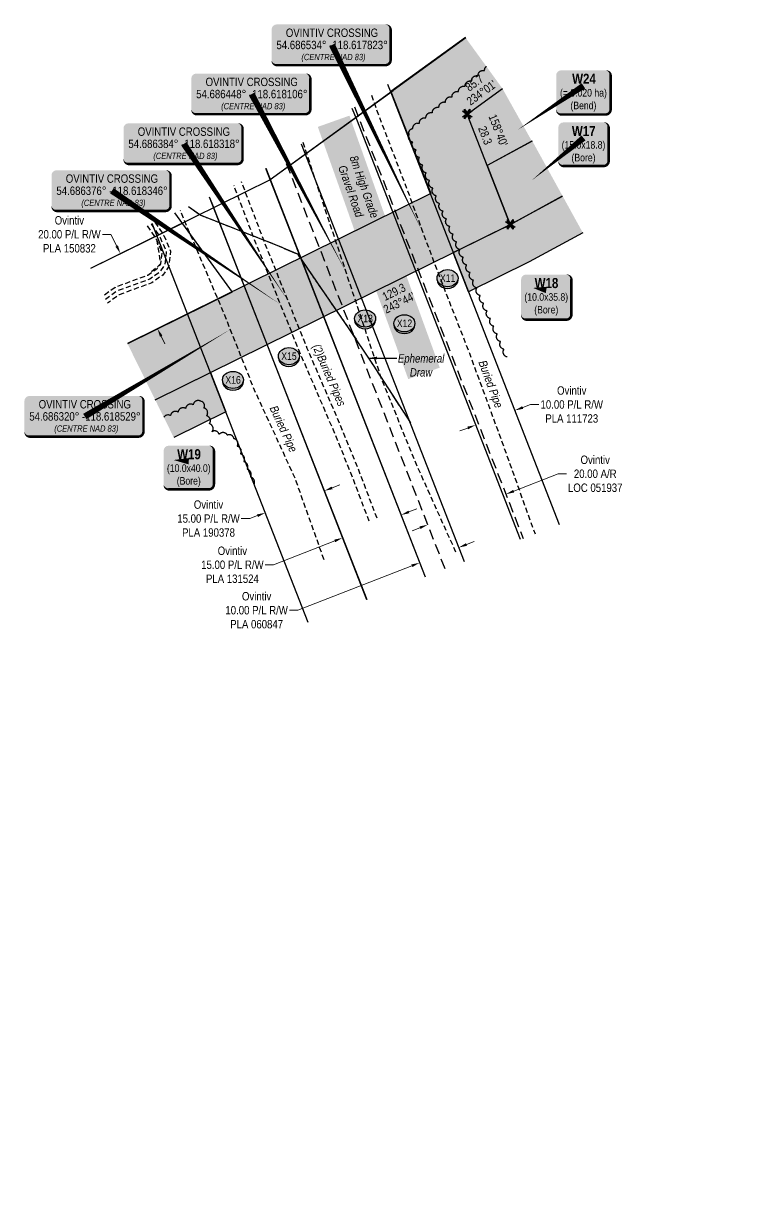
# Model space of a CAD drawing. Extents: x 391873 to 399328, y 6054492 to 6062838.
# Drawn here: x 392663 to 393519, y 6055575 to 6056957 of the extents above; entities that cross this region are included whole.
import ezdxf
from ezdxf.enums import TextEntityAlignment as Align

# ---------------------------------------------------------------- set-up
doc = ezdxf.new("R2010")
doc.units = 0
doc.header["$LTSCALE"] = 5
doc.header["$PDSIZE"] = 0.5
for name, pattern in [('0', [1, 1, 0]), ('foc-ACCESSROAD', [3.75, 2.5, -1.25]), ('foc-TOPO-ephemeral', [6.25, 3.125, -0.625, 0.625, -0.625, 0.625, -0.625]), ('UG_PIPE', [1.875, 1.25, -0.625])]:
    doc.linetypes.add(name, pattern=pattern)
doc.layers.get('Defpoints').update_dxf_attribs({"color": 9})
for name, color, linetype in [('AS-PIPE-UG', 44, 'UG_PIPE'), ('AS-PIPE-UG-T', 44, 'Continuous'), ('AS-ROADS', 254, 'Continuous'), ('C-RW', 13, 'Continuous'), ('F-AR', 190, 'foc-ACCESSROAD'), ('F-RW', 190, 'Continuous'), ('L-BD1', 253, 'Continuous'), ('L-MON', 1, 'Continuous'), ('P-CROSSINGS', 250, 'Continuous'), ('P-PROPOSED', 10, 'Continuous'), ('P-PROPOSED-H', 21, 'Continuous'), ('P-TEMP-BLOCKS', 250, 'Continuous'), ('P-TEMP-BLUE', 146, 'Continuous'), ('T-BUSH', 110, '0'), ('T-DRAW', 143, 'foc-TOPO-ephemeral'), ('T-WATER-T', 170, 'Continuous')]:
    doc.layers.add(name, color=color, linetype=linetype)
for name, color, linetype, lineweight in [('F-AR-T', 190, 'Continuous', 9), ('F-RW-T', 190, 'Continuous', 9), ('T-TEXT', 48, 'Continuous', 18)]:
    doc.layers.add(name, color=color, linetype=linetype, lineweight=lineweight)
doc.layers.add('P-TEMP-BLUE-H', color=7, linetype='Continuous', true_color=0x99e6ff)
doc.styles.add('80', font='ARIALN.TTF', dxfattribs={"height": 10})
doc.styles.add('80CG', font='ARIALN.TTF', dxfattribs={"height": 10})
doc.styles.add('80L', font='ARIALN.TTF', dxfattribs={"height": 10})
doc.styles.add('BOLD', font='ARIALNB.TTF')
doc.styles.add('Crossing', font='ARIALN.TTF', dxfattribs={"height": 10})
doc.styles.add('foc-LtypeFont', font='ARIALN.TTF', dxfattribs={"height": 7.35})
doc.linetypes.add('foc-TOPO-flowdirection-NOLINE', pattern='A,0,[">",foc-LtypeFont,S=0.3,R=0,X=0,Y=-0.945],-20,[">",foc-LtypeFont,S=0.3,R=0,X=0,Y=-0.945],0', length=20)
doc.dimstyles.new('Compass 5 000', dxfattribs={"dimscale": 5, "dimtxt": 9, "dimasz": 2, "dimexe": 0.2, "dimexo": 0.0625, "dimgap": 0.5, "dimtad": 0, "dimtih": 1, "dimtoh": 1, "dimzin": 0, "dimdsep": 46, "dimtxsty": '80CG', "dimcen": 0.1, "dimse1": 1, "dimse2": 1, "dimclrd": 256, "dimclrt": 256, "dimaunit": 1, "dimadec": 4, "dimazin": 0, "dimtfac": 0.06, "dimtofl": 0, "dimtmove": 0, "dimatfit": 1, "dimfxl": 0.2, "dimtolj": 1, "dimtzin": 0, "dimlwd": -1, "dimarcsym": 0})

# ---------------------------------------------------------------- blocks, each defined once
blk = doc.blocks.new('*U138')
at = {"true_color": 0x99e6ff}
h = blk.add_hatch(color=141, dxfattribs=at)
edge = h.paths.add_edge_path()
edge.add_line((-24, -33.6), (24, -33.6))
edge.add_arc((24, -27.6), 6, 270, 360)
edge.add_line((30, -27.6), (30, 12.5))
edge.add_arc((24, 12.5), 6, 0, 90)
edge.add_line((24, 18.5), (-24, 18.5))
edge.add_arc((-24, 12.5), 6, 90, 180)
edge.add_line((-30, 12.5), (-30, -27.6))
edge.add_arc((-24, -27.6), 6, 180, 270)
at = {"color": 250, "flags": 128}
blk.add_lwpolyline([(-24, -33.6, 3, 3, 0), (24, -33.6, 3, 3, 0.414214), (30, -27.6, 3, 3, 0), (30, 12.5, 3, 0, 0.414214), (24, 18.5, 0, 0, 0), (-24, 18.5, 0, 0, 0.414214), (-30, 12.5, 0, 0, 0), (-30, -27.6, 0, 3, 0.414214)], format="xyseb", close=True, dxfattribs=at)
at = {"flags": 128}
blk.add_lwpolyline([(-18.2, 1.4, 0, 7.5, 0), (0, 0, 0, 0, 0)], format="xyseb", dxfattribs=at)
at = {"color": 250}
for tag, p, height, style in [('TEMP_AREA_W1_001', (-9.2, 2.2), 12, 'BOLD'), ('ENTER_TEXT_001', (-30.7, -12.8), 9, '80')]:
    blk.add_attdef(tag, p, '', height=height, dxfattribs=dict(at, style=style))
blk = doc.blocks.new('*U192')
at = {"true_color": 0x99e6ff}
h = blk.add_hatch(color=141, dxfattribs=at)
edge = h.paths.add_edge_path()
edge.add_line((-24, -33.5), (24, -33.5))
edge.add_arc((24, -27.5), 6, 270, 360)
edge.add_line((30, -27.5), (30, 12.5))
edge.add_arc((24, 12.5), 6, 0, 90)
edge.add_line((24, 18.5), (-24, 18.5))
edge.add_arc((-24, 12.5), 6, 90, 180)
edge.add_line((-30, 12.5), (-30, -27.5))
edge.add_arc((-24, -27.5), 6, 180, 270)
at = {"color": 250, "flags": 128}
blk.add_lwpolyline([(-24, -33.5, 3, 3, 0), (24, -33.5, 3, 3, 0.414214), (30, -27.5, 3, 3, 0), (30, 12.5, 3, 0, 0.414214), (24, 18.5, 0, 0, 0), (-24, 18.5, 0, 0, 0.414214), (-30, 12.5, 0, 0, 0), (-30, -27.5, 0, 3, 0.414214)], format="xyseb", close=True, dxfattribs=at)
at = {"flags": 128}
blk.add_lwpolyline([(-61.9, -50.7, 0, 7.5, 0), (0, 0, 0, 0, 0)], format="xyseb", dxfattribs=at)
at = {"color": 250}
for tag, p, height, style in [('TEMP_AREA_W1_001', (-9.2, 2.2), 12, 'BOLD'), ('ENTER_TEXT_001', (-30.7, -12.8), 9, '80')]:
    blk.add_attdef(tag, p, '', height=height, dxfattribs=dict(at, style=style))
blk = doc.blocks.new('*D179')
at = {"layer": 'Defpoints', "color": 0, "transparency": 16777216}
for p in [(393163.3, 6056589.4), (393070.2, 6056553), (393145.7, 6056359.4)]:
    blk.add_point(p, dxfattribs=at)
at = {"layer": 'F-AR-T', "transparency": 16777216}
for p, q in [((393248.2, 6056399.4), (393301.1, 6056420.1)), ((393301.1, 6056420.1), (393311.1, 6056420.1)), ((393136.4, 6056355.8), (393127.1, 6056352.2))]:
    blk.add_line(p, q, dxfattribs=at)
for points in [[(393247.6, 6056401), (393248.8, 6056397.9), (393238.9, 6056395.8)], [(393135.8, 6056357.4), (393137, 6056354.3), (393145.7, 6056359.4)]]:
    blk.add_solid(points, dxfattribs=at)
at = {"layer": 'F-AR-T', "transparency": 16777216, "insert": (393345.4, 6056420.1), "char_height": 10, "attachment_point": 5, "style": '80CG'}
blk.add_mtext('\\A1;Ovintiv\\P20.00 A/R\\PLOC 051937', dxfattribs=at)
blk = doc.blocks.new('*D178')
at = {"layer": 'Defpoints', "color": 0, "transparency": 16777216}
for p in [(392779.1, 6056682.8), (392670.3, 6056629), (392714.5, 6056539.4)]:
    blk.add_point(p, dxfattribs=at)
at = {"layer": 'F-RW-T', "transparency": 16777216}
for p, q in [((392767.8, 6056705.6), (392757.8, 6056705.6)), ((392774.7, 6056691.7), (392767.8, 6056705.6)), ((392827.8, 6056584.2), (392832.2, 6056575.2))]:
    blk.add_line(p, q, dxfattribs=at)
for points in [[(392776.2, 6056692.5), (392773.2, 6056691), (392779.1, 6056682.8)], [(392829.3, 6056584.9), (392826.3, 6056583.4), (392823.3, 6056593.1)]]:
    blk.add_solid(points, dxfattribs=at)
at = {"layer": 'F-RW-T', "transparency": 16777216, "insert": (392718.3, 6056705.6), "char_height": 10, "attachment_point": 5, "style": '80CG'}
blk.add_mtext('\\A1;Ovintiv\\P20.00 P/L R/W\\PPLA 150832', dxfattribs=at)
blk = doc.blocks.new('*D180')
at = {"layer": 'Defpoints', "color": 0, "transparency": 16777216}
for p in [(393044, 6056343.7), (393307.9, 6055873.7), (393238.1, 6055846.4)]:
    blk.add_point(p, dxfattribs=at)
at = {"layer": 'F-RW-T', "transparency": 16777216}
for p, q in [((393123.2, 6056374.6), (393132.5, 6056378.3)), ((393034.7, 6056340.1), (392961.8, 6056311.6)), ((392961.8, 6056311.6), (392951.8, 6056311.6))]:
    blk.add_line(p, q, dxfattribs=at)
for points in [[(393122.6, 6056376.2), (393123.8, 6056373.1), (393113.9, 6056371)], [(393034.1, 6056341.6), (393035.3, 6056338.5), (393044, 6056343.7)]]:
    blk.add_solid(points, dxfattribs=at)
at = {"layer": 'F-RW-T', "transparency": 16777216, "insert": (392912.7, 6056311.6), "char_height": 10, "attachment_point": 5, "style": '80CG'}
blk.add_mtext('\\A1;Ovintiv\\P15.00 P/L R/W\\PPLA 131524', dxfattribs=at)
blk = doc.blocks.new('*D181')
at = {"layer": 'Defpoints', "color": 0, "transparency": 16777216}
for p in [(392952, 6056373.7), (393319.7, 6055600.9), (393249.5, 6055574.8)]:
    blk.add_point(p, dxfattribs=at)
at = {"layer": 'F-RW-T', "transparency": 16777216}
for p, q in [((393031.6, 6056403.3), (393041, 6056406.8)), ((392933.3, 6056366.7), (392923.3, 6056366.7)), ((392942.6, 6056370.2), (392933.3, 6056366.7))]:
    blk.add_line(p, q, dxfattribs=at)
for points in [[(393031.1, 6056404.9), (393032.2, 6056401.8), (393022.3, 6056399.8)], [(392942, 6056371.7), (392943.2, 6056368.6), (392952, 6056373.7)]]:
    blk.add_solid(points, dxfattribs=at)
at = {"layer": 'F-RW-T', "transparency": 16777216, "insert": (392884.2, 6056366.7), "char_height": 10, "attachment_point": 5, "style": '80CG'}
blk.add_mtext('\\A1;Ovintiv\\P15.00 P/L R/W\\PPLA 190378', dxfattribs=at)
blk = doc.blocks.new('*D182')
at = {"layer": 'Defpoints', "color": 0, "transparency": 16777216}
for p in [(393136, 6056314.1), (393259.3, 6056135.7), (393212.7, 6056117.6)]:
    blk.add_point(p, dxfattribs=at)
at = {"layer": 'F-RW-T', "transparency": 16777216}
for p, q in [((393191.9, 6056335.9), (393201.2, 6056339.5)), ((393126.7, 6056310.4), (392990.7, 6056257.4)), ((392990.7, 6056257.4), (392980.7, 6056257.4))]:
    blk.add_line(p, q, dxfattribs=at)
for points in [[(393191.3, 6056337.4), (393192.5, 6056334.3), (393182.6, 6056332.2)], [(393126.1, 6056312), (393127.3, 6056308.9), (393136, 6056314.1)]]:
    blk.add_solid(points, dxfattribs=at)
at = {"layer": 'F-RW-T', "transparency": 16777216, "insert": (392941.6, 6056257.4), "char_height": 10, "attachment_point": 5, "style": '80CG'}
blk.add_mtext('\\A1;Ovintiv\\P10.00 P/L R/W\\PPLA 060847', dxfattribs=at)
blk = doc.blocks.new('*D183')
at = {"layer": 'Defpoints', "color": 0, "transparency": 16777216}
for p in [(393249.5, 6056495.7), (393519, 6055772.4), (393472.1, 6055754.9)]:
    blk.add_point(p, dxfattribs=at)
at = {"layer": 'F-RW-T', "transparency": 16777216}
for p, q in [((393258.9, 6056499.2), (393268.3, 6056502.7)), ((393268.3, 6056502.7), (393278.3, 6056502.7)), ((393193.3, 6056474.7), (393183.9, 6056471.2))]:
    blk.add_line(p, q, dxfattribs=at)
for points in [[(393258.3, 6056500.7), (393259.5, 6056497.6), (393249.5, 6056495.7)], [(393192.7, 6056476.3), (393193.9, 6056473.2), (393202.7, 6056478.2)]]:
    blk.add_solid(points, dxfattribs=at)
at = {"layer": 'F-RW-T', "transparency": 16777216, "insert": (393317.4, 6056502.7), "char_height": 10, "attachment_point": 5, "style": '80CG'}
blk.add_mtext('\\A1;Ovintiv\\P10.00 P/L R/W\\PPLA 111723', dxfattribs=at)
blk = doc.blocks.new('xing2')
h = blk.add_hatch(color=50)
h.dxf.hatch_style = 1
edge = h.paths.add_edge_path()
edge.add_ellipse((0, 0), major_axis=(-12.5, 0), ratio=0.816297, start_angle=0, end_angle=360)
h = blk.add_hatch(color=250)
h.dxf.hatch_style = 1
edge = h.paths.add_edge_path()
edge.add_ellipse((0, -2), major_axis=(-12.5, 0), ratio=0.816297, start_angle=0, end_angle=180)
edge.add_line((12.5, -2), (12.5, 0))
edge.add_ellipse((0, 0), major_axis=(-12.5, 0), ratio=0.816297, start_angle=0, end_angle=180, ccw=False)
edge.add_line((-12.5, 0), (-12.5, -2))
at = {"color": 250}
blk.add_ellipse((0, 0), major_axis=(-12.5, 0), ratio=0.816297, dxfattribs=at)
blk.add_ellipse((0, -2), major_axis=(-12.5, 0), ratio=0.816297, start_param=0, end_param=3.141593, dxfattribs=at)
at = {"color": 250, "style": 'Crossing'}
blk.add_attdef('CROSSING', text='', height=9, dxfattribs=at).set_placement((0.1, 0), align=Align.MIDDLE_CENTER)
at = {"color": 250, "style": 'Crossing', "flags": 1}
for tag, p in [('OWNER', (0.1, -12.5)), ('DESCRIPTION', (0.1, -25.8)), ('LOCATION', (0.1, -39.3)), ('DWG_REF', (0.1, -52.8))]:
    blk.add_attdef(tag, text='', height=9, dxfattribs=at).set_placement(p, align=Align.MIDDLE_CENTER)
blk = doc.blocks.new('TEMP')
h = blk.add_hatch(color=255)
h.dxf.hatch_style = 1
h.paths.add_polyline_path([(0, 0.25), (-0.67, 1.15), (-0.67, 0.67), (-1.15, 0.67), (-0.25, 0), (-1.15, -0.67), (-0.67, -0.67), (-0.67, -1.15), (0, -0.25), (0.67, -1.15), (0.67, -0.67), (1.15, -0.67), (0.25, 0), (1.15, 0.67), (0.67, 0.67), (0.67, 1.15)])
h.paths.add_polyline_path([(0.57, 0.85), (0.57, 0.57), (0.85, 0.57), (0.08, 0), (0.85, -0.57), (0.57, -0.57), (0.57, -0.85), (0, -0.08), (-0.57, -0.85), (-0.57, -0.57), (-0.85, -0.57), (-0.08, 0), (-0.85, 0.57), (-0.57, 0.57), (-0.57, 0.85), (0, 0.08)], flags=16)
h = blk.add_hatch(color=1)
h.dxf.hatch_style = 1
h.paths.add_polyline_path([(0, 0.08), (-0.57, 0.85), (-0.57, 0.57), (-0.85, 0.57), (-0.08, 0), (-0.85, -0.57), (-0.57, -0.57), (-0.57, -0.85), (0, -0.08), (0.57, -0.85), (0.57, -0.57), (0.85, -0.57), (0.08, 0), (0.85, 0.57), (0.57, 0.57), (0.57, 0.85)])
at = {"color": 1}
for p, q in [((-0.08, 0), (0.08, 0)), ((0, 0.08), (0, -0.08))]:
    blk.add_line(p, q, dxfattribs=at)
at = {"color": 255, "flags": 128}
blk.add_lwpolyline([(-0.25, 0), (-1.15, 0.67), (-0.67, 0.67), (-0.67, 1.15), (0, 0.25), (0.67, 1.15), (0.67, 0.67), (1.15, 0.67), (0.25, 0), (1.15, -0.67), (0.67, -0.67), (0.67, -1.15), (0, -0.25), (-0.67, -1.15), (-0.67, -0.67), (-1.15, -0.67)], close=True, dxfattribs=at)
at = {"color": 1, "flags": 128}
blk.add_lwpolyline([(-0.08, 0), (-0.85, 0.57), (-0.57, 0.57), (-0.57, 0.85), (0, 0.08), (0.57, 0.85), (0.57, 0.57), (0.85, 0.57), (0.08, 0), (0.85, -0.57), (0.57, -0.57), (0.57, -0.85), (0, -0.08), (-0.57, -0.85), (-0.57, -0.57), (-0.85, -0.57)], close=True, dxfattribs=at)
blk = doc.blocks.new('*U204')
h = blk.add_hatch(color=255)
edge = h.paths.add_edge_path()
edge.add_line((-66, -24), (64, -24))
edge.add_arc((64, -18), 6, 270, 360)
edge.add_line((70, -18), (70, 18.5))
edge.add_arc((64, 18.5), 6, 0, 90)
edge.add_line((64, 24.5), (-66, 24.5))
edge.add_arc((-66, 18.5), 6, 90, 180)
edge.add_line((-72, 18.5), (-72, -18))
edge.add_arc((-66, -18), 6, 180, 270)
at = {"color": 14, "flags": 128}
blk.add_lwpolyline([(-66, -24, 3, 3, 0), (64, -24, 3, 3, 0.414214), (70, -18, 3, 3, 0), (70, 18.5, 3, 0, 0.414214), (64, 24.5, 0, 0, 0), (-66, 24.5, 0, 0, 0.414214), (-72, 18.5, 0, 0, 0), (-72, -18, 0, 3, 0.414214)], format="xyseb", close=True, dxfattribs=at)
blk.add_lwpolyline([(109.1, -225.2, 0, 7.5, 0), (0, 0, 0, 0, 0)], format="xyseb", dxfattribs=at)
at = {"color": 14, "insert": (-36.8, -10.6), "char_height": 7.5, "attachment_point": 1, "style": '80L'}
blk.add_mtext_dynamic_manual_height_columns('\\pi0.40073;{\\fArial Narrow|b0|i1|c0|p34;(CENTRE NAD 83)}', width=73.075, gutter_width=45, heights=[0], dxfattribs=at)
at = {"color": 14, "style": '80'}
for p in [(-36.7, 9.6), (-64.1, -4.1)]:
    blk.add_attdef('ENTER_TEXT_001', p, '', height=10, dxfattribs=at)
blk = doc.blocks.new('*U205')
h = blk.add_hatch(color=255)
edge = h.paths.add_edge_path()
edge.add_line((-66, -24), (64, -24))
edge.add_arc((64, -18), 6, 270, 360)
edge.add_line((70, -18), (70, 18.5))
edge.add_arc((64, 18.5), 6, 0, 90)
edge.add_line((64, 24.5), (-66, 24.5))
edge.add_arc((-66, 18.5), 6, 90, 180)
edge.add_line((-72, 18.5), (-72, -18))
edge.add_arc((-66, -18), 6, 180, 270)
at = {"color": 14, "flags": 128}
blk.add_lwpolyline([(-66, -24, 3, 3, 0), (64, -24, 3, 3, 0.414214), (70, -18, 3, 3, 0), (70, 18.5, 3, 0, 0.414214), (64, 24.5, 0, 0, 0), (-66, 24.5, 0, 0, 0.414214), (-72, 18.5, 0, 0, 0), (-72, -18, 0, 3, 0.414214)], format="xyseb", close=True, dxfattribs=at)
blk.add_lwpolyline([(112.6, -212.3, 0, 7.5, 0), (0, 0, 0, 0, 0)], format="xyseb", dxfattribs=at)
at = {"color": 14, "insert": (-36.8, -10.6), "char_height": 7.5, "attachment_point": 1, "style": '80L'}
blk.add_mtext_dynamic_manual_height_columns('\\pi0.40073;{\\fArial Narrow|b0|i1|c0|p34;(CENTRE NAD 83)}', width=73.075, gutter_width=45, heights=[0], dxfattribs=at)
at = {"color": 14, "style": '80'}
for p in [(-36.7, 9.6), (-64.1, -4.1)]:
    blk.add_attdef('ENTER_TEXT_001', p, '', height=10, dxfattribs=at)
blk = doc.blocks.new('*U206')
h = blk.add_hatch(color=255)
edge = h.paths.add_edge_path()
edge.add_line((-66, -24), (64, -24))
edge.add_arc((64, -18), 6, 270, 360)
edge.add_line((70, -18), (70, 18.5))
edge.add_arc((64, 18.5), 6, 0, 90)
edge.add_line((64, 24.5), (-66, 24.5))
edge.add_arc((-66, 18.5), 6, 90, 180)
edge.add_line((-72, 18.5), (-72, -18))
edge.add_arc((-66, -18), 6, 180, 270)
at = {"color": 14, "flags": 128}
blk.add_lwpolyline([(-66, -24, 3, 3, 0), (64, -24, 3, 3, 0.414214), (70, -18, 3, 3, 0), (70, 18.5, 3, 0, 0.414214), (64, 24.5, 0, 0, 0), (-66, 24.5, 0, 0, 0.414214), (-72, 18.5, 0, 0, 0), (-72, -18, 0, 3, 0.414214)], format="xyseb", close=True, dxfattribs=at)
blk.add_lwpolyline([(124.4, -187.2, 0, 7.5, 0), (0, 0, 0, 0, 0)], format="xyseb", dxfattribs=at)
at = {"color": 14, "insert": (-36.8, -10.6), "char_height": 7.5, "attachment_point": 1, "style": '80L'}
blk.add_mtext_dynamic_manual_height_columns('\\pi0.40073;{\\fArial Narrow|b0|i1|c0|p34;(CENTRE NAD 83)}', width=73.075, gutter_width=45, heights=[0], dxfattribs=at)
at = {"color": 14, "style": '80'}
for p in [(-36.7, 9.6), (-64.1, -4.1)]:
    blk.add_attdef('ENTER_TEXT_001', p, '', height=10, dxfattribs=at)
blk = doc.blocks.new('*U208')
h = blk.add_hatch(color=255)
edge = h.paths.add_edge_path()
edge.add_line((-66, -24), (64, -24))
edge.add_arc((64, -18), 6, 270, 360)
edge.add_line((70, -18), (70, 18.5))
edge.add_arc((64, 18.5), 6, 0, 90)
edge.add_line((64, 24.5), (-66, 24.5))
edge.add_arc((-66, 18.5), 6, 90, 180)
edge.add_line((-72, 18.5), (-72, -18))
edge.add_arc((-66, -18), 6, 180, 270)
at = {"color": 14, "flags": 128}
blk.add_lwpolyline([(-66, -24, 3, 3, 0), (64, -24, 3, 3, 0.414214), (70, -18, 3, 3, 0), (70, 18.5, 3, 0, 0.414214), (64, 24.5, 0, 0, 0), (-66, 24.5, 0, 0, 0.414214), (-72, 18.5, 0, 0, 0), (-72, -18, 0, 3, 0.414214)], format="xyseb", close=True, dxfattribs=at)
blk.add_lwpolyline([(201.3, -135.7, 0, 7.5, 0), (0, 0, 0, 0, 0)], format="xyseb", dxfattribs=at)
at = {"color": 14, "insert": (-36.8, -10.6), "char_height": 7.5, "attachment_point": 1, "style": '80L'}
blk.add_mtext_dynamic_manual_height_columns('\\pi0.40073;{\\fArial Narrow|b0|i1|c0|p34;(CENTRE NAD 83)}', width=73.075, gutter_width=45, heights=[0], dxfattribs=at)
at = {"color": 14, "style": '80'}
for p in [(-36.7, 9.6), (-64.1, -4.1)]:
    blk.add_attdef('ENTER_TEXT_001', p, '', height=10, dxfattribs=at)
blk = doc.blocks.new('*U207')
h = blk.add_hatch(color=255)
edge = h.paths.add_edge_path()
edge.add_line((-66, -24), (64, -24))
edge.add_arc((64, -18), 6, 270, 360)
edge.add_line((70, -18), (70, 18.5))
edge.add_arc((64, 18.5), 6, 0, 90)
edge.add_line((64, 24.5), (-66, 24.5))
edge.add_arc((-66, 18.5), 6, 90, 180)
edge.add_line((-72, 18.5), (-72, -18))
edge.add_arc((-66, -18), 6, 180, 270)
at = {"color": 14, "flags": 128}
blk.add_lwpolyline([(173.7, 103.8, 0, 7.5, 0), (0, 0, 0, 0, 0)], format="xyseb", dxfattribs=at)
blk.add_lwpolyline([(-66, -24, 3, 3, 0), (64, -24, 3, 3, 0.414214), (70, -18, 3, 3, 0), (70, 18.5, 3, 0, 0.414214), (64, 24.5, 0, 0, 0), (-66, 24.5, 0, 0, 0.414214), (-72, 18.5, 0, 0, 0), (-72, -18, 0, 3, 0.414214)], format="xyseb", close=True, dxfattribs=at)
at = {"color": 14, "insert": (-36.8, -10.6), "char_height": 7.5, "attachment_point": 1, "style": '80L'}
blk.add_mtext_dynamic_manual_height_columns('\\pi0.40073;{\\fArial Narrow|b0|i1|c0|p34;(CENTRE NAD 83)}', width=73.075, gutter_width=45, heights=[0], dxfattribs=at)
at = {"color": 14, "style": '80'}
for p in [(-36.7, 9.6), (-64.1, -4.1)]:
    blk.add_attdef('ENTER_TEXT_001', p, '', height=10, dxfattribs=at)
blk = doc.blocks.new('*U219')
at = {"true_color": 0x99e6ff}
h = blk.add_hatch(color=141, dxfattribs=at)
edge = h.paths.add_edge_path()
edge.add_line((-26.5, -34.2), (26.5, -34.2))
edge.add_arc((26.5, -28.2), 6, 270, 360)
edge.add_line((32.5, -28.2), (32.5, 12.5))
edge.add_arc((26.5, 12.5), 6, 0, 90)
edge.add_line((26.5, 18.5), (-26.5, 18.5))
edge.add_arc((-26.5, 12.5), 6, 90, 180)
edge.add_line((-32.5, 12.5), (-32.5, -28.2))
edge.add_arc((-26.5, -28.2), 6, 180, 270)
at = {"color": 250, "flags": 128}
blk.add_lwpolyline([(-26.5, -34.2, 3, 3, 0), (26.5, -34.2, 3, 3, 0.414214), (32.5, -28.2, 3, 3, 0), (32.5, 12.5, 3, 0, 0.414214), (26.5, 18.5, 0, 0, 0), (-26.5, 18.5, 0, 0, 0.414214), (-32.5, 12.5, 0, 0, 0), (-32.5, -28.2, 0, 3, 0.414214)], format="xyseb", close=True, dxfattribs=at)
at = {"flags": 128}
blk.add_lwpolyline([(-78.8, -52.8, 0, 7.5, 0), (0, 0, 0, 0, 0)], format="xyseb", dxfattribs=at)
at = {"color": 250}
for tag, p, height, style in [('TEMP_AREA_W1_001', (-9.2, 2.2), 12, 'BOLD'), ('ENTER_TEXT_001', (-30.7, -12.8), 9, '80')]:
    blk.add_attdef(tag, p, '', height=height, dxfattribs=dict(at, style=style))
blk = doc.blocks.new('*U137')
at = {"true_color": 0x99e6ff}
h = blk.add_hatch(color=141, dxfattribs=at)
edge = h.paths.add_edge_path()
edge.add_line((-24, -35.3), (24, -35.3))
edge.add_arc((24, -29.3), 6, 270, 360)
edge.add_line((30, -29.3), (30, 12.5))
edge.add_arc((24, 12.5), 6, 0, 90)
edge.add_line((24, 18.5), (-24, 18.5))
edge.add_arc((-24, 12.5), 6, 90, 180)
edge.add_line((-30, 12.5), (-30, -29.3))
edge.add_arc((-24, -29.3), 6, 180, 270)
at = {"color": 250, "flags": 128}
blk.add_lwpolyline([(-24, -35.3, 3, 3, 0), (24, -35.3, 3, 3, 0.414214), (30, -29.3, 3, 3, 0), (30, 12.5, 3, 0, 0.414214), (24, 18.5, 0, 0, 0), (-24, 18.5, 0, 0, 0.414214), (-30, 12.5, 0, 0, 0), (-30, -29.3, 0, 3, 0.414214)], format="xyseb", close=True, dxfattribs=at)
at = {"flags": 128}
blk.add_lwpolyline([(-15.8, 2.5, 0, 7.5, 0), (0, 0, 0, 0, 0)], format="xyseb", dxfattribs=at)
at = {"color": 250}
for tag, p, height, style in [('TEMP_AREA_W1_001', (-9.2, 2.2), 12, 'BOLD'), ('ENTER_TEXT_001', (-30.7, -12.8), 9, '80')]:
    blk.add_attdef(tag, p, '', height=height, dxfattribs=dict(at, style=style))

msp = doc.modelspace()

# ---------------------------------------------------------------- hatches: boundary and pattern name
at = {"layer": 'P-PROPOSED-H'}
h = msp.add_hatch(color=256, dxfattribs=at)
h.dxf.hatch_style = 1
h.paths.add_polyline_path([(393101.803, 6056875.742), (393149.249, 6056754.186), (392787.403, 6056575.634), (392820.578, 6056508.402), (393244.093, 6056717.385), (393192.687, 6056849.086), (393234.669, 6056879.571), (393190.617, 6056940.235)])
at = {"layer": 'P-TEMP-BLUE-H'}
h = msp.add_hatch(color=256, dxfattribs=at)
h.dxf.hatch_style = 1
h.paths.add_polyline_path([(393269.914, 6056816.609), (393234.669, 6056879.571), (393192.687, 6056849.086), (393216.622, 6056787.764)])
h = msp.add_hatch(color=256, dxfattribs=at)
h.dxf.hatch_style = 1
h.paths.add_polyline_path([(393306.538, 6056751.184), (393270.335, 6056816.837), (393216.622, 6056787.764), (393244.093, 6056717.385)])
h = msp.add_hatch(color=256, dxfattribs=at)
h.dxf.hatch_style = 1
h.paths.add_polyline_path([(393330.583, 6056707.577), (393306.449, 6056751.345), (393243.588, 6056717.131), (393176.105, 6056683.836), (393194.346, 6056637.103), (393266.601, 6056672.753)])
h = msp.add_hatch(color=256, dxfattribs=at)
h.dxf.hatch_style = 1
h.paths.add_polyline_path([(392820.578, 6056508.402), (392842.694, 6056463.582), (392904.728, 6056494.192), (392886.49, 6056540.927)])

# ---------------------------------------------------------------- linework, layer by layer
at = {"layer": 'AS-PIPE-UG', "flags": 128}
for points in [[(393078.565, 6056871.631), (393084.171, 6056855.044), (393121.636, 6056757.509), (393138.206, 6056712.164), (393156.441, 6056663.724), (393195.301, 6056563.814), (393229.516, 6056470.949), (393273.57, 6056348.533)], [(393179.226, 6056326.709), (393130.211, 6056435.614), (393089.811, 6056535.719), (393007.931, 6056782.014), (392997.094, 6056815.379)], [(393085.177, 6056367.049), (393062.932, 6056425.709), (393041.005, 6056479.34), (393001.922, 6056569.704), (392950.014, 6056698.764), (392923.626, 6056768.048)], [(393075.831, 6056363.504), (393053.631, 6056422.044), (393031.791, 6056475.464), (392992.696, 6056565.854), (392940.706, 6056695.119), (392914.533, 6056763.839)], [(393021.976, 6056317.714), (392987.491, 6056414.819), (392939.041, 6056520.004), (392901.416, 6056614.534), (392850.381, 6056734.143)], [(392811.061, 6056715.942), (392822.231, 6056699.344), (392828.701, 6056684.049), (392827.031, 6056670.574), (392822.496, 6056664.239), (392811.901, 6056656.749), (392772.716, 6056642.439), (392759.3, 6056632.586)], [(392815.655, 6056718.068), (392826.646, 6056701.735), (392833.825, 6056684.763), (392831.834, 6056668.698), (392826.069, 6056660.645), (392814.241, 6056652.283), (392775.1, 6056637.989), (392761.546, 6056628.034)], [(392820.248, 6056720.194), (392831.062, 6056704.126), (392838.95, 6056685.477), (392836.638, 6056666.822), (392829.642, 6056657.05), (392816.582, 6056647.817), (392777.484, 6056633.539), (392763.792, 6056623.482)], [(392822.231, 6056699.344), (392827.031, 6056670.574), (392811.901, 6056656.749)]]:
    msp.add_lwpolyline(points, dxfattribs=at)
at = {"layer": 'AS-ROADS', "const_width": 39.985, "flags": 128}
msp.add_lwpolyline([(393033.408, 6056840.452), (393054.676, 6056780.659), (393091.096, 6056677.534), (393141.201, 6056539.859)], dxfattribs=at)
at = {"layer": 'C-RW'}
for points in [[(393190.919, 6056939.82), (393104.326, 6056876.939), (392957.571, 6056770.514), (392743.285, 6056665.041)], [(393104.326, 6056876.909), (392957.571, 6056770.514), (392743.285, 6056665.041)]]:
    msp.add_lwpolyline(points, dxfattribs=at)
at = {"layer": 'F-AR', "flags": 128}
for points in [[(393058.217, 6056857.582), (393259.483, 6056343.035)], [(393166.364, 6056306.688), (392973.706, 6056799.23)]]:
    msp.add_lwpolyline(points, dxfattribs=at)
at = {"layer": 'F-RW'}
for p, q in [((392843.813, 6056731.103), (392912.414, 6056636.624)), ((392852.831, 6056718.684), (392743.354, 6056664.901))]:
    msp.add_line(p, q, dxfattribs=at)
for points in [[(393097.674, 6056884.825), (393102.42, 6056872.614), (393302.565, 6056359.851)], [(393256.286, 6056341.787), (393060.925, 6056842.48), (393055.709, 6056855.85)], [(392994.674, 6056813.708), (393189.1, 6056315.563)], [(392952.314, 6056784.459), (392957.896, 6056770.162), (393142.512, 6056297.378)], [(392952.411, 6056784.527), (393142.541, 6056297.389)], [(392885.186, 6056750.254), (392888.061, 6056742.893), (393072.673, 6056270.118)], [(392912.414, 6056636.624), (392787.679, 6056575.073)]]:
    msp.add_lwpolyline(points, dxfattribs=at)
at = {"layer": 'F-RW', "flags": 128}
for points in [[(392885.146, 6056750.236), (393072.851, 6056270.187)], [(393003.011, 6056242.927), (392816.985, 6056718.684)]]:
    msp.add_lwpolyline(points, dxfattribs=at)
at = {"layer": 'P-CROSSINGS', "flags": 128}
msp.add_lwpolyline([(393244.093, 6056717.385), (393306.538, 6056751.184)], dxfattribs=at)
at = {"layer": 'P-PROPOSED', "flags": 128}
for points in [[(393190.617, 6056940.235), (393101.803, 6056875.742), (393149.249, 6056754.186), (392787.403, 6056575.634)], [(392820.578, 6056508.402), (393244.093, 6056717.385), (393192.687, 6056849.086), (393234.669, 6056879.571)]]:
    msp.add_lwpolyline(points, dxfattribs=at)
at = {"layer": 'P-TEMP-BLUE', "flags": 128}
for points in [[(393269.914, 6056816.609), (393216.622, 6056787.764), (393192.687, 6056849.086), (393234.669, 6056879.571)], [(393270.335, 6056816.837), (393216.622, 6056787.764), (393244.093, 6056717.385), (393306.538, 6056751.184)], [(393330.583, 6056707.577), (393266.601, 6056672.753), (393194.346, 6056637.103), (393176.105, 6056683.836), (393243.588, 6056717.131), (393306.449, 6056751.345)], [(392820.578, 6056508.402), (392886.49, 6056540.927), (392904.728, 6056494.192), (392842.694, 6056463.582)]]:
    msp.add_lwpolyline(points, dxfattribs=at)
at = {"layer": 'T-BUSH', "flags": 128}
for points in [[(393240.354, 6056559.379, -0.52056705), (393236.575, 6056568.576, -0.52056705), (393232.528, 6056577.717, -0.52056705), (393228.482, 6056586.857, -0.52056705), (393224.435, 6056595.998, -0.52056705), (393220.389, 6056605.138, -0.52056705), (393216.342, 6056614.279, -0.52056705), (393212.296, 6056623.419, -0.52056705), (393208.249, 6056632.56, -0.52056705), (393204.203, 6056641.7, -0.52056705), (393200.156, 6056650.841, -0.52056705), (393196.11, 6056659.981, -0.52056705), (393192.063, 6056669.121, -0.52056705), (393188.016, 6056678.262, -0.52056705), (393183.987, 6056687.408, -0.52056705), (393179.965, 6056696.559, -0.52056705), (393175.944, 6056705.711, -0.52056705), (393171.922, 6056714.862, -0.52056705), (393167.9, 6056724.014, -0.52056705), (393163.878, 6056733.165, -0.52056705), (393159.857, 6056742.317, -0.52056705), (393155.835, 6056751.468, -0.52056705), (393151.813, 6056760.619, -0.52056705), (393147.792, 6056769.771, -0.52056705), (393143.77, 6056778.922, -0.52056705), (393139.748, 6056788.074, -0.52056705), (393135.726, 6056797.225, -0.52056705), (393131.705, 6056806.376, -0.52056705), (393127.683, 6056815.528, -0.52056705), (393123.661, 6056824.679, -0.52056705), (393127.931, 6056831.812, -0.52056705), (393135.709, 6056838.091, -0.52056705), (393143.487, 6056844.37, -0.52056705), (393151.265, 6056850.649, -0.52056705), (393159.043, 6056856.928, -0.52056705), (393166.821, 6056863.207, -0.52056705), (393174.599, 6056869.486, -0.52056705), (393182.377, 6056875.765, -0.52056705), (393190.155, 6056882.044, -0.52056705), (393197.933, 6056888.323, -0.52056705), (393205.711, 6056894.602, -0.52056705), (393213.489, 6056900.881, -0.23417786), (393215.558, 6056905.888, -0.23417786)], [(392938.293, 6056406.969, 0.52056705), (392934.326, 6056416.144, 0.52056705), (392930.358, 6056425.319, 0.52056705), (392926.391, 6056434.495, 0.52056705), (392922.424, 6056443.67, 0.52056705), (392918.456, 6056452.845, 0.52056705), (392914.489, 6056462.02, 0.52056705), (392906.787, 6056466.119, 0.52056705), (392896.847, 6056467.177, 0.52056705), (392888.555, 6056470.303, 0.52056705), (392885.303, 6056479.755, 0.52056705), (392882.052, 6056489.208, 0.52056705), (392878.8, 6056498.66, 0.52056705), (392874.947, 6056506.68, 0.52056705), (392865.922, 6056502.382, 0.52056705), (392856.897, 6056498.084, 0.52056705), (392847.871, 6056493.786, 0.52056705), (392838.846, 6056489.489, 0.38834691), (392830.819, 6056487.649, 0.38834691)]]:
    msp.add_lwpolyline(points, format="xyb", dxfattribs=at)
at = {"layer": 'T-DRAW', "flags": 128}
msp.add_lwpolyline([(392860.228, 6056738.701), (392874.926, 6056728.459), (392963.806, 6056693.419), (392990.221, 6056682.274), (393018.376, 6056641.114), (393051.746, 6056593.094), (393080.536, 6056549.609), (393125.121, 6056480.699)], dxfattribs=at)
at = {"layer": 'T-DRAW', "linetype": 'foc-TOPO-flowdirection-NOLINE', "flags": 128}
msp.add_lwpolyline([(392860.228, 6056738.701), (392874.926, 6056728.459), (392963.806, 6056693.419), (392990.221, 6056682.274), (393018.376, 6056641.114), (393051.746, 6056593.094), (393080.536, 6056549.609), (393125.121, 6056480.699)], dxfattribs=at)

# ---------------------------------------------------------------- block references
ref = msp.add_blockref('*U204', (393031.403, 6056931.39), dxfattribs=dict(xscale=0.99961337, yscale=0.99961337, zscale=0.99961337))
ref.add_attrib('ENTER_TEXT_001', '54.686534%%D -118.617823%%D', (392965.238, 6056926.457), dxfattribs={"color": 14, "height": 9.99613, "style": '80'})
ref.add_attrib('ENTER_TEXT_001', 'OVINTIV CROSSING', (392976.424, 6056940.974), dxfattribs={"color": 14, "height": 9.99613, "style": '80'})
ref = msp.add_blockref('*U205', (392935.699, 6056872.835), dxfattribs=dict(xscale=0.99961337, yscale=0.99961337, zscale=0.99961337))
ref.add_attrib('ENTER_TEXT_001', '54.686448%%D -118.618106%%D', (392869.534, 6056867.902), dxfattribs={"color": 14, "height": 9.99613, "style": '80'})
ref.add_attrib('ENTER_TEXT_001', 'OVINTIV CROSSING', (392880.72, 6056882.419), dxfattribs={"color": 14, "height": 9.99613, "style": '80'})
ref = msp.add_blockref('*U206', (392854.811, 6056813.499), dxfattribs=dict(xscale=0.99961337, yscale=0.99961337, zscale=0.99961337))
ref.add_attrib('ENTER_TEXT_001', '54.686384%%D -118.618318%%D', (392788.646, 6056808.566), dxfattribs={"color": 14, "height": 9.99613, "style": '80'})
ref.add_attrib('ENTER_TEXT_001', 'OVINTIV CROSSING', (392799.832, 6056823.083), dxfattribs={"color": 14, "height": 9.99613, "style": '80'})
ref = msp.add_blockref('*U208', (392768.973, 6056757.528), dxfattribs=dict(xscale=0.99961337, yscale=0.99961337, zscale=0.99961337))
ref.add_attrib('ENTER_TEXT_001', '54.686376%%D -118.618346%%D', (392702.808, 6056752.595), dxfattribs={"color": 14, "height": 9.99613, "style": '80'})
ref.add_attrib('ENTER_TEXT_001', 'OVINTIV CROSSING', (392713.994, 6056767.112), dxfattribs={"color": 14, "height": 9.99613, "style": '80'})
ref = msp.add_blockref('*U207', (392736.668, 6056488.458), dxfattribs=dict(xscale=0.99961337, yscale=0.99961337, zscale=0.99961337))
ref.add_attrib('ENTER_TEXT_001', '54.686320%%D -118.618529%%D', (392670.504, 6056483.525), dxfattribs={"color": 14, "height": 9.99613, "style": '80'})
ref.add_attrib('ENTER_TEXT_001', 'OVINTIV CROSSING', (392681.69, 6056498.042), dxfattribs={"color": 14, "height": 9.99613, "style": '80'})
at = {"layer": 'L-MON', "xscale": 4.998066850000019, "yscale": 4.998066850000019, "zscale": 4.998066850000019}
for p in [(393192.687, 6056849.086), (393244.093, 6056717.385)]:
    msp.add_blockref('TEMP', p, dxfattribs=at)
at = {"layer": 'P-CROSSINGS'}
for p, values in [((393169.3, 6056653.391), {'CROSSING': 'X11'}), ((393070.961, 6056605.264), {'CROSSING': 'X13'}), ((393117.811, 6056599.51), {'CROSSING': 'X12'}), ((392980.064, 6056560.412), {'CROSSING': 'X15'}), ((392913.39, 6056532.03), {'CROSSING': 'X16'})]:
    msp.add_blockref('xing2', p, dxfattribs=at).add_auto_attribs(values)
at = {"layer": 'P-TEMP-BLOCKS'}
ref = msp.add_blockref('*U219', (393331.31, 6056882.711), dxfattribs=dict(at, xscale=0.9996060000000041, yscale=0.9996060000000041, zscale=0.9996060000000041))
ref.add_attrib('TEMP_AREA_W1_001', 'W24', (393317.867, 6056885.118), dxfattribs={"layer": '0', "color": 250, "height": 11.9953, "style": 'BOLD'})
ref.add_attrib('ENTER_TEXT_001', '(= 0.020 ha)', (393303.382, 6056869.939), dxfattribs={"layer": '0', "color": 250, "height": 8.99645, "style": '80'})
ref.add_attrib('ENTER_TEXT_002', '(Bend)', (393315.852, 6056854.791), dxfattribs={"layer": '0', "color": 250, "height": 8.9965, "style": '80'})
ref = msp.add_blockref('*U192', (393331.407, 6056820.568), dxfattribs=dict(at, xscale=0.9996060000000041, yscale=0.9996060000000041, zscale=0.9996060000000041))
ref.add_attrib('TEMP_AREA_W1_001', 'W17', (393317.567, 6056822.812), dxfattribs={"layer": '0', "color": 250, "height": 11.9953, "style": 'BOLD'})
ref.add_attrib('ENTER_TEXT_001', '(15.0x18.8)', (393305.345, 6056807.796), dxfattribs={"layer": '0', "color": 250, "height": 8.99645, "style": '80'})
ref.add_attrib('ENTER_TEXT_002', '(Bore)', (393317.1, 6056792.649), dxfattribs={"layer": '0', "color": 250, "height": 8.9965, "style": '80'})
ref = msp.add_blockref('*U137', (393287, 6056639.218), dxfattribs=dict(at, xscale=0.9996060000000041, yscale=0.9996060000000041, zscale=0.9996060000000041))
ref.add_attrib('TEMP_AREA_W1_001', 'W18', (393273.155, 6056641.563), dxfattribs={"layer": '0', "color": 250, "height": 11.9953, "style": 'BOLD'})
ref.add_attrib('ENTER_TEXT_001', '(10.0x35.8)', (393260.937, 6056626.446), dxfattribs={"layer": '0', "color": 250, "height": 8.99645, "style": '80'})
ref.add_attrib('ENTER_TEXT_002', '(Bore)', (393272.692, 6056611.298), dxfattribs={"layer": '0', "color": 250, "height": 8.9965, "style": '80'})
ref = msp.add_blockref('*U138', (392860.66, 6056435.144), dxfattribs=dict(at, xscale=0.9996060000000041, yscale=0.9996060000000041, zscale=0.9996060000000041))
ref.add_attrib('TEMP_AREA_W1_001', 'W19', (392846.832, 6056437.49), dxfattribs={"layer": '0', "color": 250, "height": 11.9953, "style": 'BOLD'})
ref.add_attrib('ENTER_TEXT_001', '(10.0x40.0)', (392834.598, 6056422.372), dxfattribs={"layer": '0', "color": 250, "height": 8.99645, "style": '80'})
ref.add_attrib('ENTER_TEXT_002', '(Bore)', (392846.353, 6056407.224), dxfattribs={"layer": '0', "color": 250, "height": 8.9965, "style": '80'})

# ---------------------------------------------------------------- texts
at = {"layer": 'AS-PIPE-UG-T', "char_height": 9.99613, "attachment_point": 1, "style": '80L'}
for s, width, insert, rotation in [('\\pi0.54938;{\\fArial Narrow|b0|i1|c0|p34;(2)Buried Pipes}', 79.02224, (393016.868, 6056576.533), 293.38919), ('\\pi17.727;{\\fArial Narrow|b0|i1|c0|p34;Buried Pipe}', 93.86932, (393209.184, 6056573.191), 290.225717), ('\\pi17.727;{\\fArial Narrow|b0|i1|c0|p34;Buried Pipe}', 93.86932, (392958.469, 6056518.72), 294.731601)]:
    msp.add_mtext_dynamic_manual_height_columns(s, width=width, gutter_width=50, heights=[0], dxfattribs=dict(at, insert=insert, rotation=rotation))
at = {"layer": 'L-BD1', "style": '80L'}
for s, rotation, p in [("234°01'", 35.9854, (393209.755, 6056874.573)), ('129.3', 26.2639, (393105.297, 6056636.873)), ("243°44'", 26.2639, (393111.601, 6056624.099))]:
    msp.add_text(s, height=9.9961, rotation=rotation, dxfattribs=at).set_placement(p, align=Align.MIDDLE)
at = {"layer": 'L-BD1', "insert": (393198.375, 6056890.17), "char_height": 9.9961, "width": 32.15644, "attachment_point": 2, "rotation": 35.9854, "style": '80L', "bg_fill": 1, "box_fill_scale": 1.1, "bg_fill_color": 21, "bg_fill_transparency": 0}
msp.add_mtext('85.7', dxfattribs=at)
at = {"layer": 'L-BD1', "insert": (393234.373, 6056831.511), "char_height": 9.99613, "width": 39.65281, "attachment_point": 2, "rotation": 291.322022, "style": '80L'}
msp.add_mtext("158°40' 28.3", dxfattribs=at)
at = {"layer": 'T-TEXT', "insert": (393060.419, 6056804.139), "char_height": 9.99613, "attachment_point": 1, "rotation": 289.451368, "style": '80L'}
msp.add_mtext_dynamic_manual_height_columns('\\pi3.7626;{\\fArial Narrow|b0|i1|c0|p34;8m High Grade \\P\\pi10.152;Gravel Road}', width=84.03723, gutter_width=50, heights=[0], dxfattribs=at)
at = {"layer": 'T-WATER-T', "insert": (393109.739, 6056562.74), "char_height": 9.99613, "attachment_point": 1, "style": '80L'}
msp.add_mtext_dynamic_manual_height_columns('\\pi0.33696;{\\fArial Narrow|b0|i1|c0|p34;Ephemeral\\P\\pi14.598;Draw}', width=55.97995, gutter_width=50, heights=[0], dxfattribs=at)

# ---------------------------------------------------------------- dimensions: what is measured, and where the dimension line sits
at = {"layer": 'F-AR-T'}
dim = msp.add_linear_dim(base=(393145.727, 6056359.446), p1=(393163.345, 6056589.366), p2=(393070.196, 6056553.019), angle=201.315512, text='Ovintiv\\P20.00 A/R\\PLOC 051937', dimstyle='Compass 5 000', dxfattribs=at)
dim.commit()
dim.dimension.update_dxf_attribs({"geometry": '*D179', "text_midpoint": (393345.431, 6056420.083), "dimtype": 161})
at = {"layer": 'F-RW-T'}
for base, p1, p2, angle, text, picture, middle in [((392779.108, 6056682.754), (392714.505, 6056539.411), (392670.267, 6056629.025), 116.273127, 'Ovintiv\\P20.00 P/L R/W\\PPLA 150832', '*D178', (392718.297, 6056705.586)), ((393249.547, 6056495.68), (393472.127, 6055754.889), (393519.011, 6055772.354), 20.432081, 'Ovintiv\\P10.00 P/L R/W\\PPLA 111723', '*D183', (393317.375, 6056502.662)), ((392951.995, 6056373.664), (393319.75, 6055600.924), (393249.473, 6055574.756), 200.423131, 'Ovintiv\\P15.00 P/L R/W\\PPLA 190378', '*D181', (392884.166, 6056366.685)), ((393043.99, 6056343.723), (393307.925, 6055873.656), (393238.064, 6055846.395), 201.317391, 'Ovintiv\\P15.00 P/L R/W\\PPLA 131524', '*D180', (392912.665, 6056311.63)), ((393136.043, 6056314.08), (393259.291, 6056135.723), (393212.734, 6056117.555), 201.317349, 'Ovintiv\\P10.00 P/L R/W\\PPLA 060847', '*D182', (392941.642, 6056257.373))]:
    dim = msp.add_linear_dim(base=base, p1=p1, p2=p2, angle=angle, text=text, dimstyle='Compass 5 000', dxfattribs=at)
    dim.commit()
    dim.dimension.update_dxf_attribs({"geometry": picture, "text_midpoint": middle, "dimtype": 161})

# ---------------------------------------------------------------- leaders
at = {"layer": 'T-WATER-T', "path_type": 1}
msp.add_leader([(393075.238, 6056558.122), (393108.911, 6056558.122)], dimstyle='Compass 5 000', override={"dimgap": 0.5, "dimtad": 0}, dxfattribs=at)

doc.saveas('drawing.dxf')
